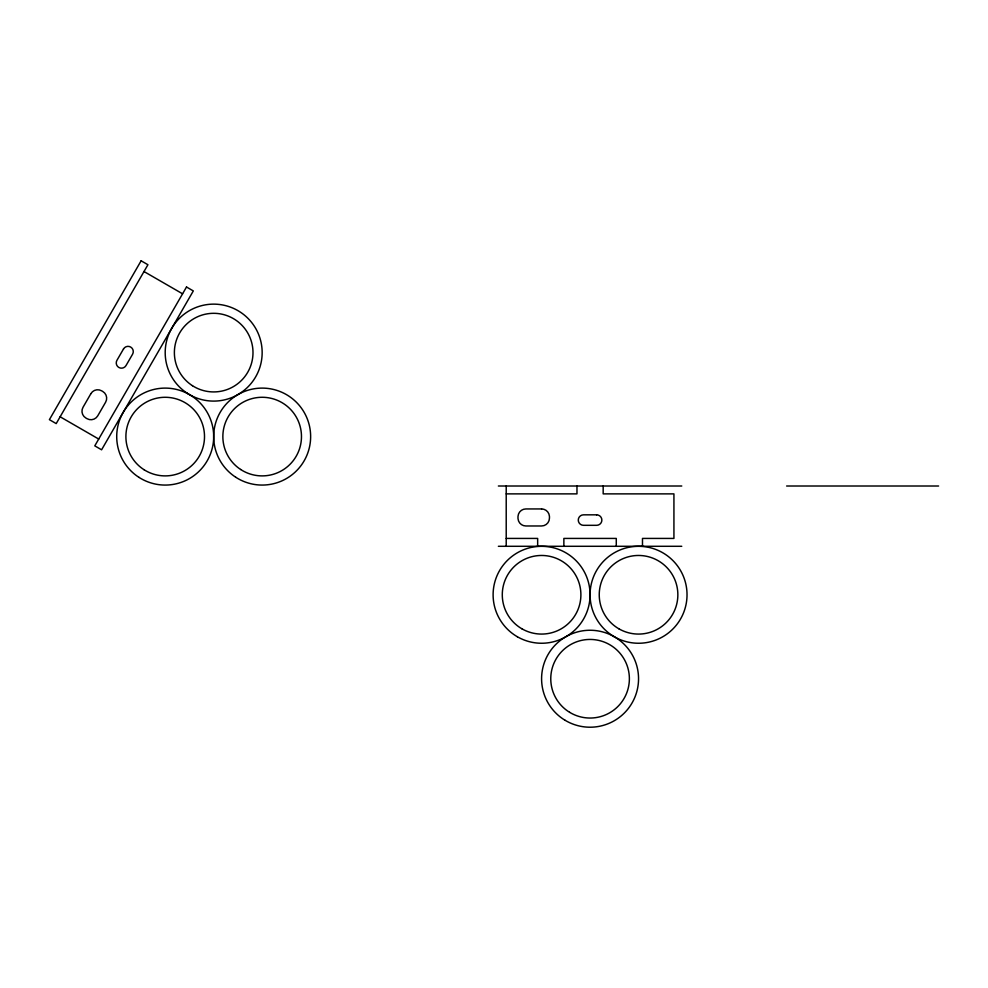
<?xml version="1.0" encoding="UTF-8"?>
<svg xmlns="http://www.w3.org/2000/svg" width="988" height="988" viewBox="0 0 988 988"><rect width="100%" height="100%" fill="white"/><g stroke="black" fill="none" stroke-linecap="round" stroke-linejoin="round"><path stroke-width="1.48" d="M498.372 486.01L681.769 486.01M786.609 486.01L938.6 486.01M506.214 493.877L576.967 493.877L576.967 486.01M506.214 538.423L537.657 538.423L537.657 546.29M498.372 546.29L681.769 546.29M144.001 271.539L182.582 293.807M60.145 416.788L98.726 439.055M642.484 546.29L642.484 538.423L673.927 538.423L673.927 493.877L603.174 493.877L603.174 486.01M616.277 546.29L616.277 538.423L563.864 538.423L563.864 546.29M506.214 486.01L506.214 546.29M141.123 260.795L49.4 419.665L56.205 423.593L147.928 264.735L141.123 260.795M90.871 393.681L83.017 407.291A7.867 7.867 0 0 0 85.894 418.035L87.03 418.69A7.867 7.867 0 0 0 97.763 415.812L105.63 402.19A7.867 7.867 0 0 0 102.752 391.458L101.616 390.803A7.867 7.867 0 0 0 90.871 393.681M123.5 348.974L116.942 360.311A5.236 5.236 0 0 0 118.869 367.474A5.236 5.236 0 0 0 126.019 365.56L132.577 354.21A5.236 5.236 0 0 0 130.663 347.047A5.236 5.236 0 0 0 123.5 348.974M186.51 287.002L94.786 445.86L101.591 449.799L193.315 290.929L186.51 287.002M541.585 508.944L525.863 508.944A7.867 7.867 0 0 0 518.021 516.218A25.379 25.379 0 0 0 518.021 518.7A7.867 7.867 0 0 0 525.863 525.974L541.585 525.974A7.867 7.867 0 0 0 549.452 518.12A25.379 25.379 0 0 0 549.427 516.218A7.867 7.867 0 0 0 541.585 508.944M596.616 514.834L583.513 514.834A5.236 5.236 0 0 0 578.276 520.083A5.236 5.236 0 0 0 583.513 525.32L596.616 525.32A5.236 5.236 0 0 0 601.865 520.083A5.236 5.236 0 0 0 596.616 514.834M139.036 477.402A48.474 48.474 0 0 0 213.63 438.845A48.474 48.474 0 0 0 142.939 393.52A48.474 48.474 0 0 0 139.036 477.402M187.522 393.434A48.474 48.474 0 0 0 262.104 354.865A48.474 48.474 0 0 0 191.413 309.553A48.474 48.474 0 0 0 187.522 393.434M143.989 469.683A39.31 39.31 0 0 0 204.467 438.413A39.31 39.31 0 0 0 147.15 401.671A39.31 39.31 0 0 0 143.989 469.683M192.475 385.715A39.31 39.31 0 0 0 252.953 354.445A39.31 39.31 0 0 0 195.624 317.704A39.31 39.31 0 0 0 192.475 385.715M235.638 477.167A48.474 48.474 0 0 0 310.565 439.277A48.474 48.474 0 0 0 240.282 393.323A48.474 48.474 0 0 0 235.638 477.167M240.652 469.485A39.31 39.31 0 0 0 301.414 438.771A39.31 39.31 0 0 0 244.419 401.511A39.31 39.31 0 0 0 240.652 469.485M569.607 712.299A39.31 39.31 0 0 0 629.368 679.67A39.31 39.31 0 0 0 571.237 644.238A39.31 39.31 0 0 0 569.607 712.299M564.84 720.129A48.474 48.474 0 0 0 638.532 679.892A48.474 48.474 0 0 0 566.84 636.186A48.474 48.474 0 0 0 564.84 720.129M618.896 628.813A39.31 39.31 0 0 0 677.854 594.764A39.31 39.31 0 0 0 618.896 560.727A39.31 39.31 0 0 0 618.896 628.813M614.314 636.754A48.474 48.474 0 0 0 687.03 594.764A48.474 48.474 0 0 0 614.314 552.786A48.474 48.474 0 0 0 614.314 636.754M517.354 636.754A48.474 48.474 0 0 0 590.071 594.764A48.474 48.474 0 0 0 517.354 552.786A48.474 48.474 0 0 0 517.354 636.754M521.936 628.813A39.31 39.31 0 0 0 580.895 594.764A39.31 39.31 0 0 0 521.936 560.727A39.31 39.31 0 0 0 521.936 628.813"/></g></svg>
